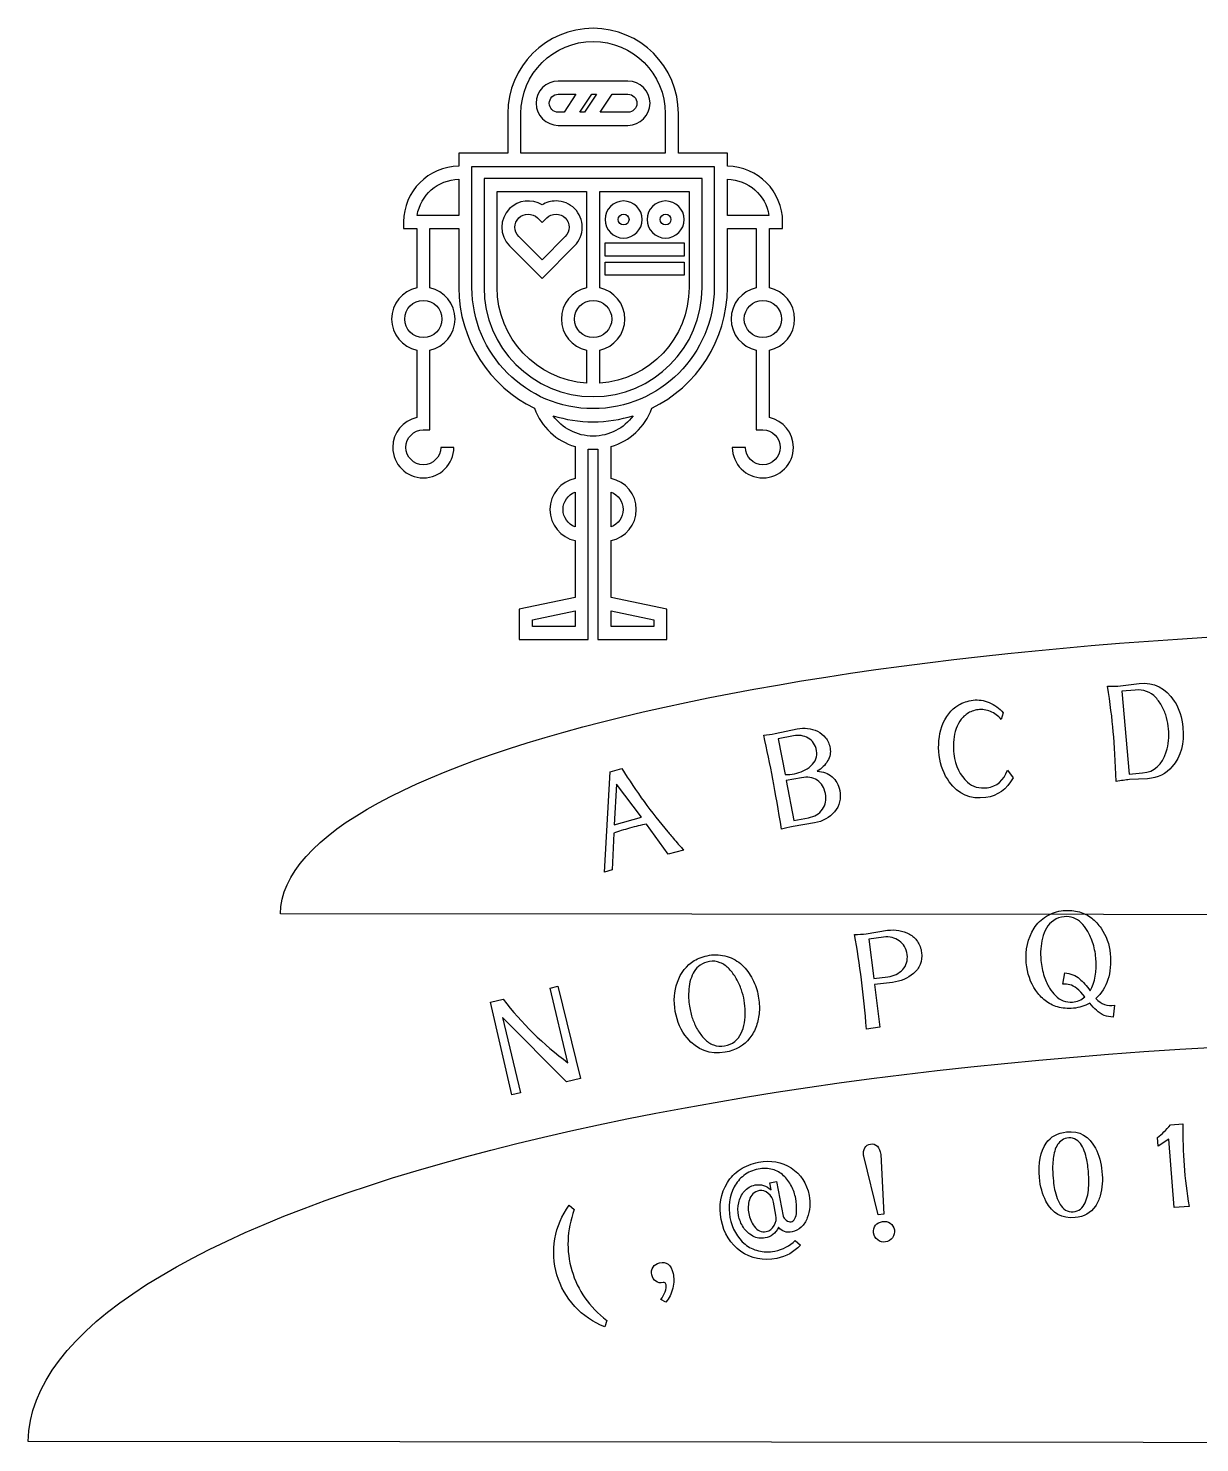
# Model space of a CAD drawing. Extents: x -16 to 298, y 21 to 171.
# Drawn here: x -15.5 to 107.9, y 21.1 to 170.1 of the extents above; entities that cross this region are included whole.
import ezdxf

# ---------------------------------------------------------------- set-up
doc = ezdxf.new("R2010")
doc.units = 0
doc.layers.add('Layer_1', color=7, linetype='CONTINUOUS')

msp = doc.modelspace()

# ---------------------------------------------------------------- linework, layer by layer
at = {"layer": 'Layer_1', "color": 7}
for points in [[(47.661133, 164.512466), (40.334374, 164.512466)], [(40.334236, 163.127445), (42.19321, 163.127445), (40.951263, 161.228028), (40.334236, 161.228028)], [(47.661133, 161.228028), (44.753005, 161.228028), (45.994953, 163.127445), (47.661133, 163.127445)], [(35.008694, 161.081216), (35.008694, 156.907872), (29.85157, 156.907872), (29.85157, 155.542103)], [(51.601516, 161.081216), (51.601516, 156.907872), (36.393714, 156.907872), (36.393714, 161.081216)], [(58.143938, 155.542103), (58.143938, 156.907872), (52.986675, 156.907872), (52.986675, 161.081216)], [(40.334374, 159.843008), (47.661133, 159.843008)], [(31.236452, 142.761688), (31.236452, 155.522852), (56.758779, 155.522852), (56.758779, 142.761688), (56.758917, 142.761688)], [(29.85157, 154.158052), (29.85157, 150.363927), (25.469226, 150.363927)], [(55.491069, 142.761688), (55.491069, 154.255004), (32.504438, 154.255004), (32.504438, 142.761688)], [(62.526281, 150.363927), (58.143938, 150.363927), (58.143938, 154.158052)], [(33.889459, 152.869983), (43.305797, 152.869983), (43.305797, 142.711966)], [(33.889459, 142.76155), (33.889459, 152.869983)], [(44.690956, 142.711828), (44.690956, 152.869983), (54.106187, 152.869983), (54.106187, 142.761688)], [(24.031021, 149.671556), (24.031021, 148.979045), (25.420612, 148.979045), (25.420612, 142.711966)], [(38.129699, 150.088724), (38.619304, 149.59898), (39.109047, 150.088724)], [(62.575034, 142.711966), (62.575034, 148.979045), (63.964486, 148.979045), (63.964486, 149.671556)], [(26.805633, 142.711966), (26.805633, 148.979045), (29.85157, 148.979045), (29.85157, 142.761688)], [(41.070097, 148.127396), (38.619304, 145.676602), (36.16851, 148.127396)], [(58.144076, 142.761827), (58.144076, 148.979184), (61.190152, 148.979184), (61.190152, 142.712105)], [(35.189162, 147.148187), (38.619442, 143.717906), (42.049445, 147.148187)], [(25.420612, 136.166221), (25.420612, 129.06619)], [(26.113122, 127.756238), (26.805633, 127.756238), (26.805633, 136.166221)], [(43.305797, 136.165944), (43.305797, 132.67957)], [(44.690956, 132.679847), (44.690956, 136.166359)], [(61.190152, 136.166359), (61.190152, 127.756376), (61.882662, 127.756376)], [(62.575034, 129.06619), (62.575034, 136.166221)], [(29.332049, 125.922194), (27.947028, 125.922194)], [(42.099583, 116.099628), (42.099583, 110.106506), (36.217401, 108.860126), (36.217401, 105.667377), (43.485158, 105.667377), (43.484604, 125.739786)], [(42.099583, 125.996708), (42.099583, 122.645097)], [(44.510904, 125.739648), (44.510488, 105.667377), (51.778245, 105.667377), (51.778245, 108.860126), (45.895924, 110.106506), (45.895924, 116.099628)], [(45.895924, 122.645235), (45.895924, 125.996569)], [(60.048479, 125.922194), (58.663459, 125.922194)], [(42.099445, 121.203844), (42.099445, 117.54088)], [(45.895924, 117.540742), (45.895924, 121.203844)], [(99.571646, 100.785853), (101.51552, 101.049553)], [(101.112743, 100.349783), (99.687932, 100.223413), (100.462175, 91.493363), (101.886987, 91.619723)], [(87.207338, 97.947103), (86.999345, 97.252223)], [(63.173682, 95.774343), (65.510836, 96.275193)], [(65.121912, 95.528473), (63.505186, 95.222753), (64.218023, 91.453093)], [(46.167744, 85.278753), (45.993813, 81.402473), (45.181351, 81.176283), (45.801562, 91.742553), (47.028221, 92.084043)], [(65.956116, 91.117003), (64.33939, 90.811283), (65.135187, 86.602923), (66.678794, 86.894813)], [(87.650525, 91.908823), (88.230907, 91.118453)], [(102.414867, 91.002483), (100.488597, 90.914683)], [(53.521039, 83.498013), (51.912045, 83.050073), (49.616726, 86.238933)], [(67.328237, 86.352853), (65.062014, 85.966393)], [(271.1695, 76.77877), (141.11143, 76.66122), (11.053121, 76.76295)], [(72.763586, 74.681132), (75.010048, 75.040222)], [(74.600859, 74.321752), (73.034105, 74.123622), (73.561063, 69.956552), (75.045788, 70.144302)], [(93.495768, 69.365352), (93.682646, 70.560052)], [(40.293494, 69.148582), (42.684626, 59.433622), (41.204405, 59.082242), (34.460589, 65.868902), (36.345421, 57.928812), (35.436373, 57.713022), (33.206134, 67.466172), (34.525461, 67.779352)], [(41.350536, 61.079962), (39.480982, 68.955702), (40.293494, 69.148582)], [(75.528641, 69.555312), (73.641974, 69.316722), (74.210425, 64.821532), (72.78312, 64.641042)], [(98.933179, 67.147892), (98.783535, 65.906622)], [(104.824275, 54.540834), (106.135295, 54.638334)], [(106.781675, 45.947624), (105.190305, 45.829274), (104.654925, 53.027554), (103.514185, 52.312584), (103.447955, 53.203104)], [(74.290711, 51.431864), (74.637415, 45.146674), (74.015946, 45.053674), (72.514643, 51.233024), (72.497516, 51.347524)], [(62.755361, 47.696854), (62.617015, 48.428014), (63.331934, 48.563294), (64.02213, 44.915574)], [(63.259556, 45.032154), (62.999772, 46.405124)], [(41.459312, 46.073274), (42.008065, 45.614174)], [(65.2733, 42.350124), (65.835852, 41.867524)], [(51.661858, 35.876414), (51.134906, 36.157804)], [(45.440643, 33.946034), (45.227913, 33.262914)], [(297.72324, 21.22405), (141.11143, 21.0585), (-15.500668, 21.20177)]]:
    msp.add_lwpolyline(points, dxfattribs=at)
for points in [[(47.661133, 164.512466)], [(44.340269, 163.127445), (43.098321, 161.228028), (42.606085, 161.228028), (43.848033, 163.127445)], [(39.384527, 162.177737)], [(47.661133, 161.228028)], [(36.168371, 150.088724)], [(47.209478, 150.494812)], [(51.630879, 150.494812)], [(47.209478, 147.968257)], [(51.630879, 147.968257)], [(45.253689, 147.45843), (53.586665, 147.45843), (53.586665, 146.073409), (45.253689, 146.073409)], [(45.253689, 145.437272), (53.586665, 145.437272), (53.586665, 144.052252), (45.253689, 144.052252)], [(43.997754, 141.399382)], [(28.073342, 139.439024)], [(59.922165, 139.439024)], [(62.575034, 129.06619)], [(43.998308, 127.104724)], [(40.832289, 119.372293)], [(47.163356, 119.372293)], [(37.602421, 107.737705), (42.099583, 108.690599), (42.099583, 107.052397), (37.602421, 107.052397)], [(50.393086, 107.737705), (50.393086, 107.052397), (45.895786, 107.052397), (45.895786, 108.690738)], [(99.571646, 100.785923)], [(63.173682, 95.774343)], [(104.621272, 96.261583)], [(67.537931, 93.965763)], [(46.206631, 86.156433), (49.098042, 86.961383), (46.477689, 90.454563)], [(85.493529, 90.062663)], [(53.521039, 83.498013)], [(72.763586, 74.681162)], [(59.682515, 71.378352)], [(96.344934, 68.666292)], [(96.962882, 67.856762)], [(59.934145, 65.295782)], [(97.603348, 49.621284)], [(96.201226, 48.162714)], [(63.259561, 45.032154)], [(63.534926, 43.754674)], [(74.470713, 44.360954)], [(50.996451, 40.019454)]]:
    msp.add_lwpolyline(points, close=True, dxfattribs=at)
for points in [[(43.998308, 170.07083), (39.041458, 170.07083), (35.008694, 166.038066), (35.008694, 161.081216)], [(52.986675, 161.081216), (52.986675, 166.038066), (48.954603, 170.07083), (43.998308, 170.07083)], [(36.393714, 161.081216), (36.393714, 165.274366), (39.805158, 168.68581), (43.998308, 168.68581)], [(43.998308, 168.68581), (48.190903, 168.68581), (51.601516, 165.274366), (51.601516, 161.081216)], [(40.334374, 164.512466), (39.046998, 164.512466), (37.999645, 163.465113), (37.999645, 162.177737)], [(49.995862, 162.177737), (49.995862, 163.465113), (48.948509, 164.512466), (47.661133, 164.512466)], [(39.384527, 162.177737), (39.384527, 162.701413), (39.81056, 163.127445), (40.334236, 163.127445)], [(47.661133, 163.127445), (48.184809, 163.127445), (48.610841, 162.701413), (48.610841, 162.177737)], [(37.999645, 162.177737), (37.999645, 160.89036), (39.047136, 159.843008), (40.334374, 159.843008)], [(40.334236, 161.228028), (39.81056, 161.228028), (39.384527, 161.65406), (39.384527, 162.177737)], [(47.661133, 159.843008), (48.948509, 159.843008), (49.995862, 160.89036), (49.995862, 162.177737)], [(48.610841, 162.177737), (48.610841, 161.65406), (48.184809, 161.228028), (47.661133, 161.228028)], [(29.85157, 155.542103), (26.637491, 155.514403), (24.031021, 152.892144), (24.031021, 149.671556)], [(63.964486, 149.671556), (63.964486, 152.892144), (61.358016, 155.514403), (58.143938, 155.542103)], [(25.469226, 150.363927), (25.800662, 152.494089), (27.635814, 154.133122), (29.85157, 154.158052)], [(58.143938, 154.158052), (60.359693, 154.133122), (62.194845, 152.494089), (62.526281, 150.363927)], [(38.61875, 151.458648), (37.54896, 152.127612), (36.118511, 151.997282), (35.189023, 151.068072)], [(35.189023, 151.068072), (34.10843, 149.98734), (34.10843, 148.228918), (35.189162, 147.148187)], [(40.089641, 151.879971), (39.561256, 151.879971), (39.055308, 151.733159), (38.61875, 151.458648)], [(42.049584, 151.068072), (41.526046, 151.591609), (40.829935, 151.879971), (40.089641, 151.879971)], [(42.861344, 149.108129), (42.861344, 149.848561), (42.572983, 150.544672), (42.049584, 151.068072)], [(47.209478, 151.879832), (46.131101, 151.879832), (45.25369, 151.00256), (45.25369, 149.924045)], [(49.165265, 149.924045), (49.165265, 151.002422), (48.287855, 151.879832), (47.209478, 151.879832)], [(51.630879, 151.879832), (50.552502, 151.879832), (49.67523, 151.00256), (49.67523, 149.924045)], [(53.586666, 149.924045), (53.586666, 151.002422), (52.709256, 151.879832), (51.630879, 151.879832)], [(36.16851, 148.127396), (35.627798, 148.668247), (35.627798, 149.548012), (36.168371, 150.088724)], [(36.168371, 150.088724), (36.438727, 150.35908), (36.793985, 150.494258), (37.149104, 150.494258)], [(37.149104, 150.494258), (37.504085, 150.494258), (37.859343, 150.35908), (38.129699, 150.088724)], [(39.109047, 150.088724), (39.370954, 150.350631), (39.71901, 150.494812), (40.089503, 150.494812)], [(40.089503, 150.494812), (40.459996, 150.494812), (40.808051, 150.350493), (41.070097, 150.088585)], [(41.070097, 150.088585), (41.332005, 149.826678), (41.476324, 149.478484), (41.476324, 149.107991)], [(41.476324, 149.107991), (41.476324, 148.737636), (41.332005, 148.389442), (41.070097, 148.127396)], [(42.049445, 147.148187), (42.572983, 147.671724), (42.861344, 148.367836), (42.861344, 149.108129)], [(45.25369, 149.924045), (45.25369, 148.845668), (46.131101, 147.968257), (47.209478, 147.968257)], [(46.638711, 149.924045), (46.638711, 150.23886), (46.894801, 150.494812), (47.209478, 150.494812)], [(47.209478, 149.353278), (46.894801, 149.353278), (46.638711, 149.609368), (46.638711, 149.924045)], [(47.209478, 150.494812), (47.524154, 150.494812), (47.780245, 150.238721), (47.780245, 149.924045)], [(47.209478, 147.968257), (48.287855, 147.968257), (49.165265, 148.845529), (49.165265, 149.924045)], [(47.780245, 149.924045), (47.780245, 149.609368), (47.524154, 149.353278), (47.209478, 149.353278)], [(49.67523, 149.924045), (49.67523, 148.845668), (50.552502, 147.968257), (51.630879, 147.968257)], [(51.06025, 149.924045), (51.06025, 150.23886), (51.316202, 150.494812), (51.630879, 150.494812)], [(51.630879, 149.353278), (51.31634, 149.353278), (51.06025, 149.609368), (51.06025, 149.924045)], [(51.630879, 150.494812), (51.945555, 150.494812), (52.201646, 150.238721), (52.201646, 149.924045)], [(51.630879, 147.968257), (52.709256, 147.968257), (53.586666, 148.845529), (53.586666, 149.924045)], [(52.201646, 149.924045), (52.201646, 149.609368), (51.945555, 149.353278), (51.630879, 149.353278)], [(25.420612, 142.711966), (23.9072, 142.392026), (22.767744, 141.04634), (22.767744, 139.439024)], [(29.458362, 139.439024), (29.458362, 141.04634), (28.318906, 142.392026), (26.805633, 142.711966)], [(29.85157, 142.761688), (29.85157, 137.1741), (33.10803, 132.333315), (37.82264, 130.036258)], [(43.997754, 130.000386), (36.961157, 130.000386), (31.236452, 135.725092), (31.236452, 142.761688)], [(32.504438, 142.761688), (32.504438, 136.42425), (37.660454, 131.268373), (43.997754, 131.268373)], [(43.305797, 132.67957), (38.053938, 133.036767), (33.889459, 137.420634), (33.889459, 142.76155)], [(43.305797, 142.711966), (41.792108, 142.392303), (40.652375, 141.04634), (40.652375, 139.438886)], [(43.997754, 131.268373), (50.335053, 131.268373), (55.491069, 136.42425), (55.491069, 142.761688)], [(56.758917, 142.761688), (56.758917, 135.725092), (51.03435, 130.000386), (43.997754, 130.000386)], [(54.106187, 142.761688), (54.106187, 137.421049), (49.942262, 133.037459), (44.690956, 132.679847)], [(47.343271, 139.439024), (47.343271, 141.046063), (46.204091, 142.391749), (44.690956, 142.711828)], [(50.172729, 130.036258), (54.887339, 132.333315), (58.144076, 137.174239), (58.144076, 142.761827)], [(61.190152, 142.712105), (59.67674, 142.392165), (58.537283, 141.046479), (58.537283, 139.439163)], [(65.227763, 139.439024), (65.227763, 141.04634), (64.088307, 142.392026), (62.575034, 142.711966)], [(24.152764, 139.439024), (24.152764, 140.520033), (25.032252, 141.399382), (26.113122, 141.399382)], [(26.113122, 141.399382), (27.193854, 141.399382), (28.073342, 140.520033), (28.073342, 139.439024)], [(42.037396, 139.439024), (42.037396, 140.520033), (42.916884, 141.399382), (43.997754, 141.399382)], [(43.997754, 141.399382), (45.078762, 141.399382), (45.958112, 140.519894), (45.958112, 139.439024)], [(59.922165, 139.439024), (59.922165, 140.520033), (60.801653, 141.399382), (61.882523, 141.399382)], [(61.882523, 141.399382), (62.963393, 141.399382), (63.842743, 140.519894), (63.842743, 139.439024)], [(22.767744, 139.439024), (22.767744, 137.831846), (23.9072, 136.486022), (25.420612, 136.166221)], [(26.113122, 137.478666), (25.032114, 137.478666), (24.152764, 138.358154), (24.152764, 139.439024)], [(28.073342, 139.439024), (28.073342, 138.358154), (27.193854, 137.478666), (26.113122, 137.478666)], [(26.805633, 136.166221), (28.319045, 136.48616), (29.458362, 137.831846), (29.458362, 139.439024)], [(40.652375, 139.438886), (40.652375, 137.831431), (41.792108, 136.485606), (43.305797, 136.165944)], [(43.997754, 137.478666), (42.916884, 137.478666), (42.037396, 138.358154), (42.037396, 139.439024)], [(45.958112, 139.439024), (45.958112, 138.358154), (45.078624, 137.478666), (43.997754, 137.478666)], [(44.690956, 136.166359), (46.204091, 136.486437), (47.343271, 137.832123), (47.343271, 139.439024)], [(58.537283, 139.439163), (58.537283, 137.831985), (59.67674, 136.48616), (61.190152, 136.166359)], [(61.882523, 137.478666), (60.801653, 137.478666), (59.922165, 138.358154), (59.922165, 139.439024)], [(63.842743, 139.439024), (63.842743, 138.358154), (62.963255, 137.478666), (61.882523, 137.478666)], [(62.575034, 136.166221), (64.088445, 136.48616), (65.227763, 137.831846), (65.227763, 139.439024)], [(37.82264, 130.036258), (38.544374, 128.05374), (40.142134, 126.581186), (42.099583, 125.996708)], [(45.895924, 125.996569), (47.853374, 126.580771), (49.450995, 128.053463), (50.172729, 130.036258)], [(25.420612, 129.06619), (23.977282, 128.748605), (22.894058, 127.459428), (22.894058, 125.922194)], [(43.998308, 127.104724), (42.286699, 127.104724), (40.738939, 127.927011), (39.784937, 129.255938)], [(39.784937, 129.255938), (41.11608, 128.839878), (42.531155, 128.615366), (43.997754, 128.615366)], [(43.997754, 128.615366), (45.464213, 128.615366), (46.87915, 128.839739), (48.210293, 129.255938)], [(48.210293, 129.255938), (47.256707, 127.927011), (45.709362, 127.104724), (43.998308, 127.104724)], [(65.101449, 125.922194), (65.101588, 127.459428), (64.018225, 128.748466), (62.575034, 129.06619)], [(24.279078, 125.922194), (24.279078, 126.933536), (25.10178, 127.756238), (26.113122, 127.756238)], [(61.882662, 127.756376), (62.893865, 127.756376), (63.716567, 126.933674), (63.716567, 125.922332)], [(22.894058, 125.922194), (22.894058, 124.14729), (24.338219, 122.703129), (26.113122, 122.703129)], [(26.113122, 124.088149), (25.10178, 124.088149), (24.279078, 124.910852), (24.279078, 125.922194)], [(26.113122, 122.703129), (27.888026, 122.703129), (29.332049, 124.147151), (29.332049, 125.922194)], [(27.947028, 125.922194), (27.947028, 124.91099), (27.124326, 124.088149), (26.113122, 124.088149)], [(43.484604, 125.739786), (43.654407, 125.726767), (43.825734, 125.719704), (43.998446, 125.719704)], [(43.998446, 125.719704), (44.170743, 125.719704), (44.341516, 125.726767), (44.510904, 125.739648)], [(58.663459, 125.922194), (58.663459, 124.14729), (60.10762, 122.703129), (61.882523, 122.703129)], [(61.882523, 124.088149), (60.871181, 124.088149), (60.048479, 124.910852), (60.048479, 125.922194)], [(63.716567, 125.922332), (63.716567, 124.91099), (62.893727, 124.088149), (61.882523, 124.088149)], [(61.882523, 122.703129), (63.657427, 122.703129), (65.101449, 124.147151), (65.101449, 125.922194)], [(42.099583, 122.645097), (40.586448, 122.325018), (39.447407, 120.979332), (39.447407, 119.372293)], [(48.548377, 119.372432), (48.548377, 120.979609), (47.409059, 122.325157), (45.895924, 122.645235)], [(40.832289, 119.372293), (40.832289, 120.208984), (41.360121, 120.922962), (42.099445, 121.203844)], [(45.895924, 121.203844), (46.635387, 120.923101), (47.163356, 120.209122), (47.163356, 119.372293)], [(39.447407, 119.372293), (39.447407, 117.765254), (40.586587, 116.419706), (42.099583, 116.099628)], [(42.099445, 117.54088), (41.360121, 117.821763), (40.832289, 118.535602), (40.832289, 119.372293)], [(45.895924, 116.099628), (47.409198, 116.419706), (48.548377, 117.765254), (48.548377, 119.372432)], [(47.163356, 119.372293), (47.163356, 118.535602), (46.635387, 117.821624), (45.895924, 117.540742)], [(11.053121, 76.76295), (11.294453, 93.399641), (69.432069, 106.857924), (141.07738, 106.86228)], [(98.196451, 100.755223), (98.712433, 100.74009), (99.170832, 100.750323), (99.571646, 100.785923)], [(98.7967, 95.952563), (98.671068, 97.369136), (98.470985, 98.970023), (98.196451, 100.755223)], [(103.27511, 99.553773), (102.695556, 100.160893), (101.974767, 100.42623), (101.112743, 100.349783)], [(101.51552, 101.049553), (103.091322, 101.189306), (104.324854, 100.571013), (105.216115, 99.194673)], [(80.741809, 96.513013), (81.105879, 97.540013), (81.694914, 98.29662), (82.508914, 98.782833)], [(82.508914, 98.782833), (82.952712, 99.041946), (83.461481, 99.209596), (84.035221, 99.285783)], [(84.035221, 99.285783), (84.614424, 99.362696), (85.17879, 99.279163), (85.728319, 99.035183)], [(85.728319, 99.035183), (86.277122, 98.79667), (86.770128, 98.433976), (87.207338, 97.947103)], [(103.950431, 98.584383), (103.757117, 98.954603), (103.53201, 99.277733), (103.27511, 99.553773)], [(104.408295, 97.446293), (104.301857, 97.835286), (104.149235, 98.21465), (103.950431, 98.584383)], [(105.216115, 99.194673), (105.735356, 98.394053), (106.04221, 97.461153), (106.136678, 96.395973)], [(82.620555, 97.062763), (82.423326, 96.74743), (82.26742, 96.393096), (82.152836, 95.999763)], [(83.407219, 97.859513), (83.080005, 97.643686), (82.817783, 97.378103), (82.620555, 97.062763)], [(84.552654, 98.278533), (84.115519, 98.220466), (83.733707, 98.080793), (83.407219, 97.859513)], [(85.853486, 98.092613), (85.423399, 98.274606), (84.989788, 98.33658), (84.552654, 98.278533)], [(86.999345, 97.252223), (86.665525, 97.630496), (86.283572, 97.910626), (85.853486, 98.092613)], [(104.621272, 96.261583), (104.585725, 96.662396), (104.514733, 97.0573), (104.408295, 97.446293)], [(61.968664, 95.605373), (62.376629, 95.64324), (62.778302, 95.699563), (63.173682, 95.774343)], [(62.927126, 90.981793), (62.636256, 92.51998), (62.316768, 94.061173), (61.968664, 95.605373)], [(66.65669, 95.288563), (66.191369, 95.55399), (65.679776, 95.63396), (65.121912, 95.528473)], [(65.510836, 96.275193), (66.252851, 96.415506), (66.962715, 96.32535), (67.640429, 96.004723)], [(67.640429, 96.004723), (67.966405, 95.85319), (68.247289, 95.628616), (68.483083, 95.331003)], [(80.462629, 93.464903), (80.318233, 94.552276), (80.411293, 95.568313), (80.741809, 96.513013)], [(82.152836, 95.999763), (81.942621, 95.237856), (81.892297, 94.444356), (82.001864, 93.619263)], [(99.087562, 90.707423), (99.018799, 92.793096), (98.921845, 94.541476), (98.7967, 95.952563)], [(104.377927, 93.857703), (104.615146, 94.614736), (104.696261, 95.41603), (104.621272, 96.261583)], [(106.136678, 96.395973), (106.284709, 94.726833), (105.905407, 93.356786), (104.998772, 92.285833)], [(67.537931, 93.965793), (67.421173, 94.58324), (67.127426, 95.024163), (66.65669, 95.288563)], [(66.925847, 92.352193), (67.449637, 92.81588), (67.653665, 93.353736), (67.537931, 93.965763)], [(68.483083, 95.331003), (68.717851, 95.03881), (68.87774, 94.66794), (68.962748, 94.218393)], [(68.962748, 94.218393), (69.047756, 93.768853), (68.960913, 93.32328), (68.70222, 92.881673)], [(68.70222, 92.881673), (68.448944, 92.441086), (68.084645, 92.08329), (67.609324, 91.808283)], [(81.515667, 90.685463), (80.957311, 91.456516), (80.606299, 92.382996), (80.462629, 93.464903)], [(82.001864, 93.619263), (82.172381, 92.335176), (82.645205, 91.349803), (83.420336, 90.663143)], [(101.886987, 91.619723), (103.116881, 91.728796), (103.947195, 92.47479), (104.377927, 93.857703)], [(47.028221, 92.084043), (48.534412, 89.653916), (50.146116, 87.43054), (51.863334, 85.413913)], [(63.842934, 85.693793), (63.523266, 87.680933), (63.217996, 89.4436), (62.927126, 90.981793)], [(64.218023, 91.453093), (64.549867, 91.448426), (64.878274, 91.47686), (65.203244, 91.538393)], [(65.203244, 91.538393), (65.528214, 91.59986), (65.83789, 91.69769), (66.132274, 91.831883)], [(67.597603, 90.846783), (67.136969, 91.146763), (66.589807, 91.236836), (65.956116, 91.117003)], [(66.132274, 91.831883), (66.425632, 91.971503), (66.690157, 92.14494), (66.925847, 92.352193)], [(67.609324, 91.808283), (68.227339, 91.773683), (68.746899, 91.577416), (69.168005, 91.219483)], [(69.168005, 91.219483), (69.593502, 90.867983), (69.863605, 90.38893), (69.978315, 89.782323)], [(88.230907, 91.118453), (87.560028, 89.889453), (86.601672, 89.192233), (85.355838, 89.026793)], [(85.493529, 90.062663), (86.531724, 90.200523), (87.250723, 90.81591), (87.650525, 91.908823)], [(100.488597, 90.914683), (100.098764, 90.880083), (99.631752, 90.810996), (99.087562, 90.707423)], [(104.998772, 92.285833), (104.357816, 91.526193), (103.496515, 91.09841), (102.414867, 91.002483)], [(68.476422, 89.447823), (68.355567, 90.08693), (68.062627, 90.55325), (67.597603, 90.846783)], [(68.150874, 87.787463), (68.487736, 88.260683), (68.596252, 88.814136), (68.476422, 89.447823)], [(69.978315, 89.782323), (70.144233, 88.904903), (69.963388, 88.15545), (69.43578, 87.533963)], [(85.355838, 89.026793), (83.749367, 88.813466), (82.46931, 89.366356), (81.515667, 90.685463)], [(83.420336, 90.663143), (83.988301, 90.154703), (84.679365, 89.954543), (85.493529, 90.062663)], [(66.678794, 86.894813), (67.323318, 87.016693), (67.814011, 87.314243), (68.150874, 87.787463)], [(69.43578, 87.533963), (68.913586, 86.913503), (68.211072, 86.5198), (67.328237, 86.352853)], [(47.848834, 85.806843), (47.238159, 85.636836), (46.677796, 85.460806), (46.167744, 85.278753)], [(49.616726, 86.238933), (49.054116, 86.12236), (48.464818, 85.97833), (47.848834, 85.806843)], [(51.863334, 85.413913), (52.042852, 85.200686), (52.32305, 84.872446), (52.70393, 84.429193)], [(65.062014, 85.966393), (64.607056, 85.88036), (64.200696, 85.789493), (63.842934, 85.693793)], [(52.70393, 84.429193), (53.088642, 83.992726), (53.361011, 83.682333), (53.521039, 83.498013)], [(90.452677, 75.267832), (90.773691, 75.777025), (91.207616, 76.196418), (91.754451, 76.526012)], [(91.754451, 76.526012), (92.30081, 76.861092), (92.889753, 77.056012), (93.521281, 77.110772)], [(92.514668, 76.085672), (92.196351, 75.864425), (91.94571, 75.596482), (91.762745, 75.281842)], [(93.634656, 76.473262), (93.211807, 76.436595), (92.838477, 76.307398), (92.514668, 76.085672)], [(93.521281, 77.110772), (94.152808, 77.165505), (94.718295, 77.120482), (95.217742, 76.975702)], [(95.426255, 75.815292), (94.92379, 76.313938), (94.326591, 76.533262), (93.634656, 76.473262)], [(95.217742, 76.975702), (95.716712, 76.836388), (96.150482, 76.619492), (96.519053, 76.325012)], [(96.519053, 76.325012), (96.893116, 76.031012), (97.222516, 75.677808), (97.507254, 75.265402)], [(71.523815, 74.599362), (71.962058, 74.604695), (72.375315, 74.631962), (72.763586, 74.681162)], [(72.271133, 69.810102), (72.06367, 71.450682), (71.814564, 73.047102), (71.523815, 74.599362)], [(75.010048, 75.040222), (75.852213, 75.146722), (76.619519, 75.010398), (77.311966, 74.631252)], [(77.311966, 74.631252), (77.651338, 74.451932), (77.936465, 74.196298), (78.167348, 73.864352)], [(89.632018, 71.619692), (89.513448, 72.987085), (89.787001, 74.203132), (90.452677, 75.267832)], [(91.762745, 75.281842), (91.57978, 74.967202), (91.436796, 74.606235), (91.333793, 74.198942)], [(96.051011, 75.022942), (95.864614, 75.322148), (95.656362, 75.586265), (95.426255, 75.815292)], [(96.605111, 73.801202), (96.422108, 74.316488), (96.237408, 74.723735), (96.051011, 75.022942)], [(97.507254, 75.265402), (98.063367, 74.467102), (98.384518, 73.570968), (98.470707, 72.577002)], [(76.249466, 73.938512), (75.779284, 74.273532), (75.229748, 74.401278), (74.600859, 74.321752)], [(77.083271, 72.485482), (77.003052, 73.119835), (76.725117, 73.604178), (76.249466, 73.938512)], [(78.167348, 73.864352), (78.398231, 73.532405), (78.542026, 73.142218), (78.598733, 72.693792)], [(91.333793, 74.198942), (91.15264, 73.480562), (91.098016, 72.706758), (91.16992, 71.877532)], [(96.957471, 72.130412), (96.905564, 72.728992), (96.788111, 73.285922), (96.605111, 73.801202)], [(52.872686, 69.565262), (53.232617, 70.584535), (53.82498, 71.344888), (54.649774, 71.846322)], [(54.649774, 71.846322), (55.095583, 72.114035), (55.628038, 72.301698), (56.24714, 72.409312)], [(56.259835, 71.756922), (55.885116, 71.691788), (55.562926, 71.565852), (55.293266, 71.379112)], [(56.24714, 72.409312), (56.871673, 72.517865), (57.491353, 72.477315), (58.106178, 72.287662)], [(57.382195, 71.624712), (57.014106, 71.778932), (56.639986, 71.823002), (56.259835, 71.756922)], [(58.343712, 70.969412), (58.075276, 71.258438), (57.75477, 71.476872), (57.382195, 71.624712)], [(58.106178, 72.287662), (58.720059, 72.103435), (59.245505, 71.800332), (59.682515, 71.378352)], [(76.608665, 70.900322), (77.004596, 71.328202), (77.162798, 71.856588), (77.083271, 72.485482)], [(78.598733, 72.693792), (78.654746, 72.250832), (78.604406, 71.836095), (78.447711, 71.449582)], [(90.622994, 68.709592), (90.059009, 69.534872), (89.728684, 70.504905), (89.632018, 71.619692)], [(91.16992, 71.877532), (91.221827, 71.278958), (91.339756, 70.716538), (91.523708, 70.190272)], [(96.344934, 68.666302), (96.8771, 69.547908), (97.081279, 70.702612), (96.957471, 72.130412)], [(98.470707, 72.577002), (98.649753, 70.512175), (98.147145, 68.938762), (96.962882, 67.856762)], [(54.653571, 70.714032), (54.492281, 70.451012), (54.363336, 70.162845), (54.266737, 69.849532)], [(55.293266, 71.379112), (55.028093, 71.198738), (54.814861, 70.977045), (54.653571, 70.714032)], [(59.083485, 69.948262), (58.86417, 70.340942), (58.617579, 70.681325), (58.343712, 70.969412)], [(59.682515, 71.378352), (60.124956, 70.957325), (60.494077, 70.459208), (60.789876, 69.884002)], [(75.045788, 70.144302), (75.696551, 70.226595), (76.21751, 70.478602), (76.608665, 70.900322)], [(77.751708, 70.494822), (77.139171, 69.978435), (76.398148, 69.665265), (75.528641, 69.555312)], [(78.447711, 71.449582), (78.290324, 71.068535), (78.058323, 70.750282), (77.751708, 70.494822)], [(91.523708, 70.190272), (91.707187, 69.669492), (91.892125, 69.259498), (92.078522, 68.960292)], [(93.682646, 70.560052), (94.301731, 70.503052), (94.823605, 70.291025), (95.248266, 69.923972)], [(52.658843, 66.498502), (52.467218, 67.600935), (52.538499, 68.623188), (52.872686, 69.565262)], [(54.087436, 68.853262), (54.034249, 68.161448), (54.051079, 67.565728), (54.137926, 67.066102)], [(54.266737, 69.849532), (54.170138, 69.536218), (54.110371, 69.204128), (54.087436, 68.853262)], [(59.614991, 68.773432), (59.4854, 69.164918), (59.308231, 69.556528), (59.083485, 69.948262)], [(59.913809, 67.633672), (59.848676, 68.008392), (59.74907, 68.388312), (59.614991, 68.773432)], [(60.789876, 69.884002), (61.091107, 69.309748), (61.294112, 68.721215), (61.398892, 68.118402)], [(72.78312, 64.641042), (72.649259, 66.446502), (72.478597, 68.169522), (72.271133, 69.810102)], [(91.611909, 67.641742), (91.23737, 67.941235), (90.907732, 68.297185), (90.622994, 68.709592)], [(92.078522, 68.960292), (92.26492, 68.661085), (92.47341, 68.394222), (92.703993, 68.159702)], [(94.20594, 69.310752), (93.985103, 69.369085), (93.748379, 69.387285), (93.495768, 69.365352)], [(95.811513, 68.022502), (95.216706, 68.756588), (94.681515, 69.186005), (94.20594, 69.310752)], [(95.248266, 69.923972), (95.595823, 69.616612), (95.961379, 69.197385), (96.344934, 68.666292)], [(34.525461, 67.779352), (36.466173, 65.260078), (38.741198, 63.026948), (41.350536, 61.079962)], [(54.137926, 67.066102), (54.223827, 66.571908), (54.331101, 66.131782), (54.459749, 65.745722)], [(60.029166, 66.487212), (60.017393, 66.876798), (59.97894, 67.258952), (59.913809, 67.633672)], [(61.398892, 68.118402), (61.502729, 67.521022), (61.53786, 66.964852), (61.504285, 66.449892)], [(92.9236, 66.967052), (92.423678, 67.117352), (91.986448, 67.342248), (91.611909, 67.641742)], [(92.703993, 68.159702), (93.20741, 67.650075), (93.805086, 67.425258), (94.497021, 67.485252)], [(94.497021, 67.485252), (95.002243, 67.529052), (95.440407, 67.708135), (95.811513, 68.022502)], [(96.32385, 67.378092), (95.786569, 67.065925), (95.210403, 66.883175), (94.59535, 66.829842)], [(97.011649, 66.624402), (96.795382, 66.821428), (96.566115, 67.072658), (96.32385, 67.378092)], [(96.962882, 67.856762), (97.513787, 67.246128), (98.170553, 67.009838), (98.933179, 67.147892)], [(53.890755, 63.708222), (53.261106, 64.465968), (52.850468, 65.396062), (52.658843, 66.498502)], [(54.459749, 65.745722), (54.592883, 65.366035), (54.768164, 64.985285), (54.985591, 64.603472)], [(59.934136, 65.295782), (60.008313, 65.705908), (60.039989, 66.103052), (60.029166, 66.487212)], [(61.504285, 66.449892), (61.470712, 65.934925), (61.36902, 65.441688), (61.199209, 64.970182)], [(94.59535, 66.829842), (93.980297, 66.776508), (93.423047, 66.822245), (92.9236, 66.967052)], [(98.783535, 65.906622), (98.120264, 65.898888), (97.529636, 66.138148), (97.011649, 66.624402)], [(54.985591, 64.603472), (55.208449, 64.222598), (55.453624, 63.890362), (55.721116, 63.606762)], [(58.916077, 63.331282), (59.215256, 63.573508), (59.442542, 63.859188), (59.597935, 64.188322)], [(59.597935, 64.188322), (59.753328, 64.517448), (59.865398, 64.886602), (59.934145, 65.295782)], [(61.199209, 64.970182), (61.033886, 64.505055), (60.808004, 64.082548), (60.521563, 63.702662)], [(-15.500668, 21.20177), (-15.210066, 44.632114), (54.797412, 63.586136), (141.07043, 63.59227)], [(57.920742, 62.201562), (56.296956, 61.919315), (54.953627, 62.421535), (53.890755, 63.708222)], [(55.721116, 63.606762), (55.993095, 63.329542), (56.312657, 63.116538), (56.679802, 62.967752)], [(56.679802, 62.967752), (57.051433, 62.825338), (57.440901, 62.789532), (57.848206, 62.860332)], [(57.848206, 62.860332), (58.260941, 62.932072), (58.616898, 63.089055), (58.916077, 63.331282)], [(60.521563, 63.702662), (59.906412, 62.896388), (59.039471, 62.396022), (57.920742, 62.201562)], [(91.718172, 52.616114), (92.209245, 53.312327), (92.929303, 53.707007), (93.878346, 53.800154)], [(93.878346, 53.800154), (95.244309, 53.934214), (96.258767, 53.360831), (96.921719, 52.080004)], [(103.447955, 53.203104), (103.903295, 53.546504), (104.362068, 53.992414), (104.824275, 54.540834)], [(106.135295, 54.638334), (106.103162, 53.138027), (106.139842, 51.678764), (106.245335, 50.260544)], [(72.617602, 52.109554), (72.754791, 52.347441), (72.959673, 52.486774), (73.232247, 52.527554)], [(73.232247, 52.527554), (73.510273, 52.569154), (73.748185, 52.487704), (73.945983, 52.283204)], [(73.945983, 52.283204), (74.143781, 52.078704), (74.25869, 51.794924), (74.290711, 51.431864)], [(91.011357, 48.982634), (90.861144, 50.513167), (91.096749, 51.724327), (91.718172, 52.616114)], [(92.921529, 52.460054), (92.801613, 52.271047), (92.701923, 52.045257), (92.622459, 51.782684)], [(93.397942, 52.938824), (93.200249, 52.808651), (93.041445, 52.649061), (92.921529, 52.460054)], [(94.105915, 53.174464), (93.831625, 53.147531), (93.595634, 53.068984), (93.397942, 52.938824)], [(94.87234, 52.983834), (94.63568, 53.137841), (94.380205, 53.201384), (94.105915, 53.174464)], [(95.443897, 52.408524), (95.304467, 52.644077), (95.113948, 52.835847), (94.87234, 52.983834)], [(95.818313, 51.556314), (95.713617, 51.889434), (95.588812, 52.173504), (95.443897, 52.408524)], [(61.421836, 50.608524), (62.716273, 50.853451), (63.864998, 50.652864), (64.868012, 50.006764)], [(72.497516, 51.347524), (72.445023, 51.623917), (72.485051, 51.877927), (72.617602, 52.109554)], [(92.465546, 51.011254), (92.434919, 50.759014), (92.414673, 50.485634), (92.404806, 50.191114)], [(92.622459, 51.782684), (92.548481, 51.520644), (92.496177, 51.263501), (92.465546, 51.011254)], [(96.038, 50.672314), (95.9957, 50.934014), (95.922471, 51.228681), (95.818313, 51.556314)], [(96.149251, 49.877354), (96.122331, 50.151647), (96.085247, 50.416634), (96.038, 50.672314)], [(96.921719, 52.080004), (97.284073, 51.378931), (97.511283, 50.559357), (97.603348, 49.621284)], [(58.14172, 48.464784), (58.472673, 48.998637), (58.919562, 49.453451), (59.482386, 49.829224)], [(59.884654, 49.215354), (59.443325, 48.879401), (59.101829, 48.475384), (58.860166, 48.003304)], [(59.482386, 49.829224), (60.049601, 50.211437), (60.696085, 50.471204), (61.421836, 50.608524)], [(61.381891, 49.885734), (60.829454, 49.781207), (60.330375, 49.557747), (59.884654, 49.215354)], [(62.896052, 49.844034), (62.439049, 49.976354), (61.934328, 49.990254), (61.381891, 49.885734)], [(64.063305, 49.189744), (63.741114, 49.499037), (63.35203, 49.717134), (62.896052, 49.844034)], [(64.885403, 48.091464), (64.664944, 48.515377), (64.390912, 48.881471), (64.063305, 49.189744)], [(64.868012, 50.006764), (65.876442, 49.361691), (66.502095, 48.397351), (66.74497, 47.113744)], [(92.404806, 50.191114), (92.397966, 49.752894), (92.413929, 49.336294), (92.452696, 48.941314)], [(96.202091, 49.084984), (96.193244, 49.344431), (96.175631, 49.608554), (96.149251, 49.877354)], [(97.603348, 49.621284), (97.646961, 49.176937), (97.656041, 48.745814), (97.630588, 48.327914)], [(106.245335, 50.260544), (106.350402, 48.847824), (106.529182, 47.410184), (106.781675, 45.947624)], [(57.49803, 44.573094), (57.222361, 46.030014), (57.436925, 47.327244), (58.14172, 48.464784)], [(58.860166, 48.003304), (58.348151, 47.003217), (58.200258, 45.931781), (58.416489, 44.788994)], [(59.924001, 47.539794), (60.226122, 47.899894), (60.604656, 48.122984), (61.059605, 48.209064)], [(61.059605, 48.209064), (61.660787, 48.322817), (62.226039, 48.152081), (62.755361, 47.696854)], [(62.446652, 47.327084), (62.145541, 47.584271), (61.843336, 47.684167), (61.540037, 47.626774)], [(65.340604, 46.797554), (65.256571, 47.241667), (65.104838, 47.672971), (64.885403, 48.091464)], [(91.702022, 46.516494), (91.334183, 47.217027), (91.103961, 48.039074), (91.011357, 48.982634)], [(92.452696, 48.941314), (92.491463, 48.546334), (92.532264, 48.215251), (92.575101, 47.948064)], [(92.575101, 47.948064), (92.622888, 47.686897), (92.699398, 47.387014), (92.804631, 47.048414)], [(96.097419, 47.188804), (96.162679, 47.483217), (96.197281, 47.807854), (96.201226, 48.162714)], [(96.201218, 48.162714), (96.210111, 48.523594), (96.210402, 48.831017), (96.202091, 49.084984)], [(97.630588, 48.327914), (97.605141, 47.910021), (97.532524, 47.493037), (97.412736, 47.076964)], [(59.320239, 44.993634), (59.236206, 45.437754), (59.241393, 45.884727), (59.335799, 46.334554)], [(59.335799, 46.334554), (59.430204, 46.784381), (59.626272, 47.186127), (59.924001, 47.539794)], [(60.461309, 46.656914), (60.39398, 46.419774), (60.353072, 46.176414), (60.338586, 45.926834)], [(60.824465, 47.272594), (60.655106, 47.100301), (60.534054, 46.895074), (60.461309, 46.656914)], [(61.540037, 47.626774), (61.236738, 47.569374), (60.998214, 47.451314), (60.824465, 47.272594)], [(62.999772, 46.405124), (62.931111, 46.767997), (62.746737, 47.075317), (62.446652, 47.327084)], [(65.431324, 45.384174), (65.454877, 45.882307), (65.424637, 46.353434), (65.340604, 46.797554)], [(66.74497, 47.113744), (66.896639, 46.312171), (66.835983, 45.520911), (66.563002, 44.739964)], [(94.764276, 44.773274), (93.392827, 44.638674), (92.372075, 45.219747), (91.702022, 46.516494)], [(92.804631, 47.048414), (92.915352, 46.710341), (93.040965, 46.418041), (93.181471, 46.171514)], [(95.331976, 45.676404), (95.547843, 45.847131), (95.711696, 46.068141), (95.823536, 46.339434)], [(95.823536, 46.339434), (95.940863, 46.611267), (96.032157, 46.894391), (96.097419, 47.188804)], [(97.412736, 47.076964), (97.292951, 46.660884), (97.123895, 46.295357), (96.905569, 45.980384)], [(39.972929, 42.541934), (40.198376, 43.826347), (40.693837, 45.003461), (41.459312, 46.073274)], [(42.008065, 45.614174), (41.225549, 43.430421), (41.142313, 41.291504), (41.758357, 39.197424)], [(58.416489, 44.788994), (58.641943, 43.597461), (59.173253, 42.657344), (60.010419, 41.968644)], [(59.82616, 43.742974), (59.572913, 44.132634), (59.404272, 44.549521), (59.320239, 44.993634)], [(60.338586, 45.926834), (60.329519, 45.678281), (60.347019, 45.437557), (60.391086, 45.204664)], [(60.391086, 45.204664), (60.435153, 44.971777), (60.504103, 44.740791), (60.597938, 44.511704)], [(63.071415, 43.936274), (63.267556, 44.293154), (63.330272, 44.658447), (63.259561, 45.032154)], [(64.02213, 44.915574), (64.049797, 44.769341), (64.154828, 44.629331), (64.337224, 44.495544)], [(65.253708, 44.677374), (65.356316, 44.876307), (65.415521, 45.111907), (65.431324, 45.384174)], [(66.563002, 44.739964), (66.426145, 44.366251), (66.209803, 44.042011), (65.913974, 43.767244)], [(93.181471, 46.171514), (93.326925, 45.931014), (93.520994, 45.731287), (93.763679, 45.572334)], [(93.763679, 45.572334), (94.005825, 45.418861), (94.272272, 45.356391), (94.563019, 45.384924)], [(94.563019, 45.384924), (94.859252, 45.413991), (95.115571, 45.511151), (95.331976, 45.676404)], [(96.905569, 45.980384), (96.427083, 45.268784), (95.713319, 44.866414), (94.764276, 44.773274)], [(59.546923, 41.216124), (58.458712, 41.986351), (57.775748, 43.105341), (57.49803, 44.573094)], [(60.815567, 42.827824), (60.408185, 43.053677), (60.078383, 43.358727), (59.82616, 43.742974)], [(60.597938, 44.511704), (60.697189, 44.283651), (60.822496, 44.066134), (60.973858, 43.859154)], [(60.973858, 43.859154), (61.303079, 43.394107), (61.724951, 43.210264), (62.239476, 43.307624)], [(63.534928, 43.754694), (63.206173, 43.120274), (62.73308, 42.744651), (62.115649, 42.627824)], [(62.239476, 43.307624), (62.602352, 43.376284), (62.879665, 43.585834), (63.071415, 43.936274)], [(64.974663, 43.261334), (64.368065, 43.146561), (63.888153, 43.311007), (63.534926, 43.754674)], [(64.337224, 44.495544), (64.525033, 44.362784), (64.700179, 44.311774), (64.86266, 44.342514)], [(64.86266, 44.342514), (65.025141, 44.373247), (65.155491, 44.484867), (65.253708, 44.677374)], [(65.913974, 43.767244), (65.618145, 43.492484), (65.305042, 43.323847), (64.974663, 43.261334)], [(73.538505, 43.159744), (73.491205, 43.475924), (73.559993, 43.742594), (73.74487, 43.959754)], [(73.74487, 43.959754), (73.928933, 44.182361), (74.170881, 44.316094), (74.470713, 44.360954)], [(74.470713, 44.360954), (74.770544, 44.405821), (75.044578, 44.343707), (75.292813, 44.174614)], [(75.292813, 44.174614), (75.541048, 44.005527), (75.687185, 43.773794), (75.731225, 43.479414)], [(75.731225, 43.479414), (75.775265, 43.185034), (75.7077, 42.910184), (75.52853, 42.654864)], [(40.190132, 38.727464), (39.819883, 39.986024), (39.747482, 41.257514), (39.972929, 42.541934)], [(60.010419, 41.968644), (60.409167, 41.640177), (60.876492, 41.408834), (61.412394, 41.274614)], [(62.115649, 42.627824), (61.660701, 42.541744), (61.22734, 42.608411), (60.815567, 42.827824)], [(63.126144, 41.245414), (63.998129, 41.410407), (64.713847, 41.778644), (65.2733, 42.350124)], [(65.835852, 41.867524), (65.15681, 41.127551), (64.332552, 40.665847), (63.363079, 40.482414)], [(73.974857, 42.422434), (73.730442, 42.603234), (73.584992, 42.849004), (73.538505, 43.159744)], [(74.800627, 42.211564), (74.495344, 42.165897), (74.220087, 42.236187), (73.974857, 42.422434)], [(75.52853, 42.654864), (75.353996, 42.405817), (75.111362, 42.258051), (74.800627, 42.211564)], [(63.363079, 40.482414), (61.906161, 40.206741), (60.634109, 40.451311), (59.546923, 41.216124)], [(61.412394, 41.274614), (61.953712, 41.141421), (62.524962, 41.131687), (63.126144, 41.245414)], [(41.758357, 39.197424), (42.372845, 37.108637), (43.600274, 35.358174), (45.440643, 33.946034)], [(50.179103, 38.751204), (50.106877, 39.051317), (50.150017, 39.319664), (50.308524, 39.556244)], [(50.616261, 38.065514), (50.395758, 38.227887), (50.250039, 38.456451), (50.179103, 38.751204)], [(50.308524, 39.556244), (50.46703, 39.792824), (50.696339, 39.947227), (50.996451, 40.019454)], [(50.996455, 40.019454), (51.725298, 40.194854), (52.201282, 39.818991), (52.424408, 38.891864)], [(52.424408, 38.891864), (52.532747, 38.441691), (52.518813, 37.922411), (52.382608, 37.334024)], [(42.058146, 35.424494), (41.181497, 36.373201), (40.558825, 37.474191), (40.190132, 38.727464)], [(51.381106, 37.926414), (51.091713, 37.856767), (50.836764, 37.903134), (50.616261, 38.065514)], [(51.683875, 37.693124), (51.637442, 37.886057), (51.536519, 37.963821), (51.381106, 37.926414)], [(51.573067, 36.952094), (51.69466, 37.247827), (51.731596, 37.494837), (51.683875, 37.693124)], [(52.382608, 37.334024), (52.253054, 36.741557), (52.012804, 36.255687), (51.661858, 35.876414)], [(51.134906, 36.157804), (51.312069, 36.387531), (51.458123, 36.652294), (51.573067, 36.952094)], [(45.227913, 33.262914), (43.996673, 33.756814), (42.940084, 34.477341), (42.058146, 35.424494)]]:
    msp.add_open_spline(points, degree=3, dxfattribs=at)

doc.saveas('drawing.dxf')
